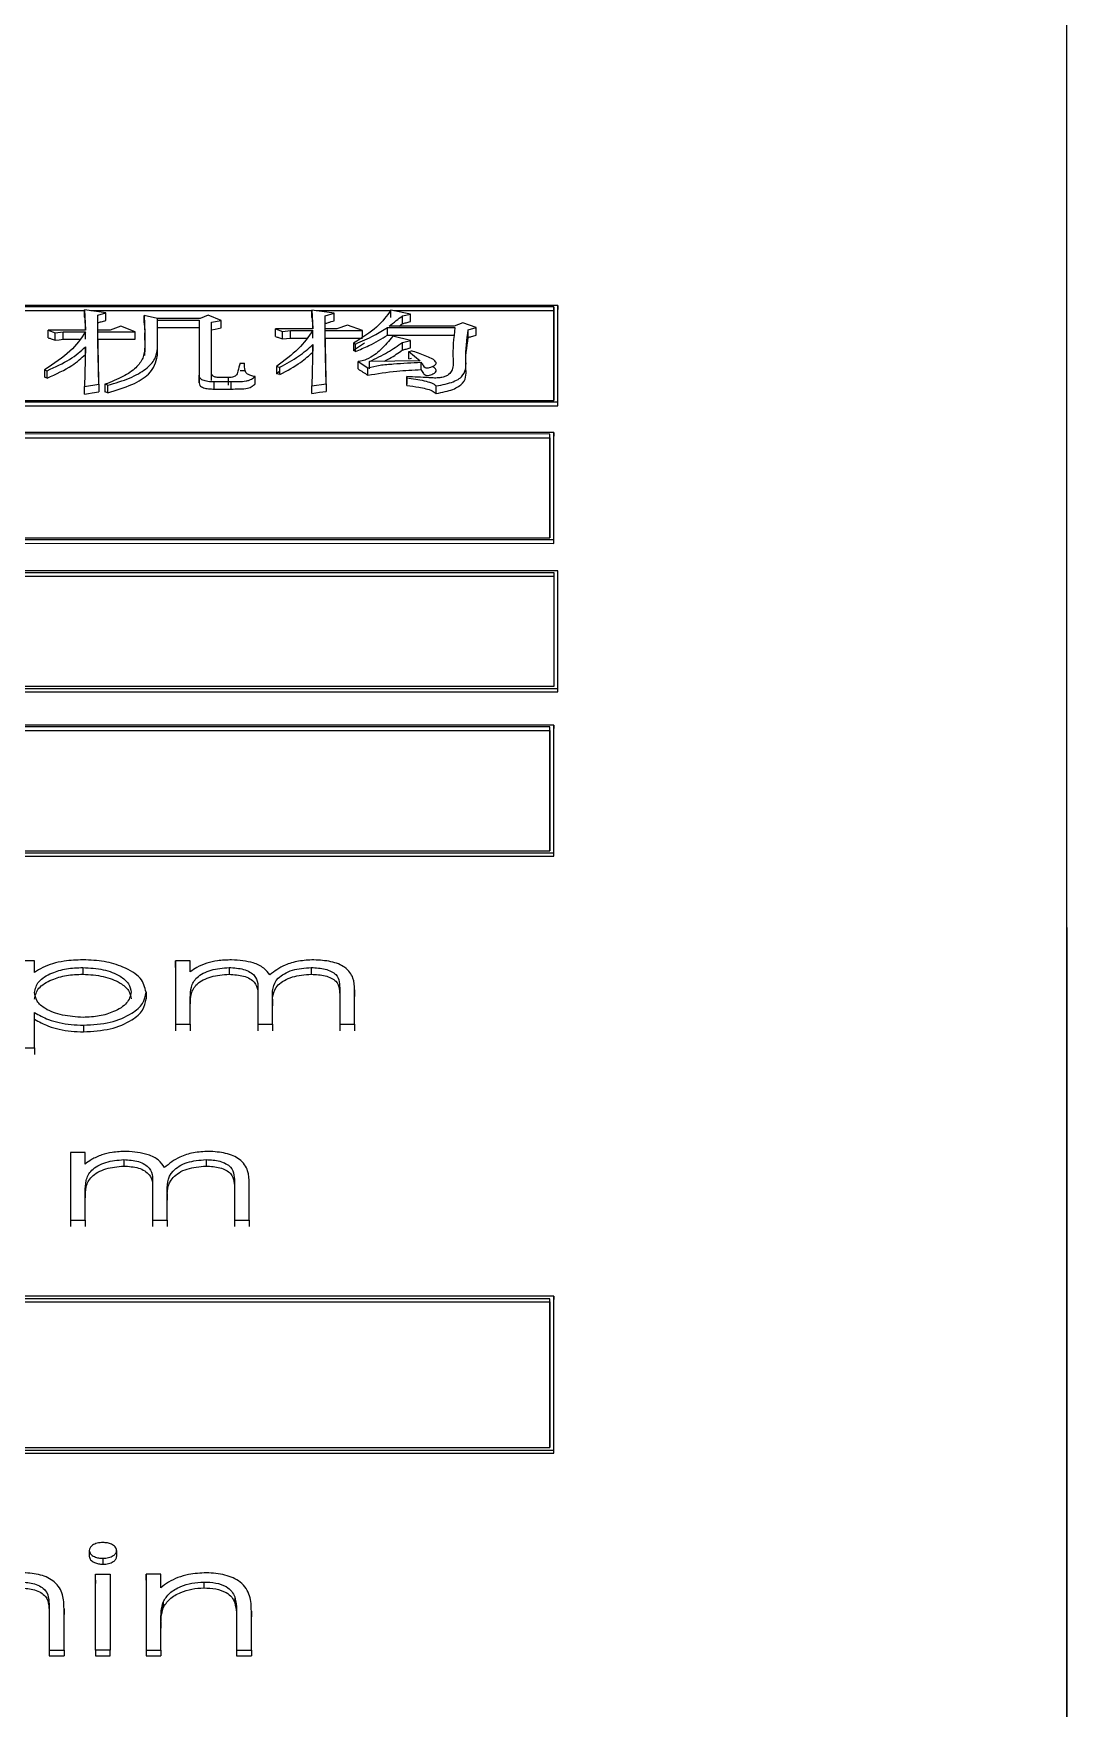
# Model space of a CAD drawing. Header units: millimetres. Extents: x 2063 to 4500, y 825 to 2548.
# Drawn here: x 2706.02 to 2718.69, y 2299.53 to 2319.92 of the extents above; entities that cross this region are included whole.
import ezdxf

# ---------------------------------------------------------------- set-up
doc = ezdxf.new("R2010")
doc.units = ezdxf.units.MM

msp = doc.modelspace()

# ---------------------------------------------------------------- linework, layer by layer
at = {"color": 7, "linetype": 'Continuous', "lineweight": 25}
for p, q in [((2712.406, 2316.61), (2690.423, 2316.61)), ((2712.356, 2316.592), (2690.473, 2316.593)), ((2706.64, 2316.557), (2706.65, 2316.308)), ((2706.899, 2316.519), (2706.64, 2316.557)), ((2706.64, 2316.465), (2706.64, 2316.557)), ((2709.409, 2316.553), (2709.42, 2316.323)), ((2709.679, 2316.515), (2709.409, 2316.553)), ((2709.409, 2316.461), (2709.409, 2316.553)), ((2710.609, 2316.504), (2710.371, 2316.553)), ((2710.371, 2316.461), (2710.371, 2316.553)), ((2712.356, 2316.592), (2712.356, 2316.546)), ((2712.406, 2316.61), (2712.406, 2316.562)), ((2712.406, 2315.388), (2712.406, 2316.562)), ((2701.188, 2316.546), (2706.64, 2316.546)), ((2706.714, 2316.546), (2709.409, 2316.546)), ((2706.802, 2316.492), (2706.899, 2316.519)), ((2706.802, 2316.308), (2706.802, 2316.492)), ((2706.802, 2316.492), (2706.802, 2316.492)), ((2706.802, 2316.308), (2706.802, 2316.4)), ((2706.899, 2316.427), (2706.899, 2316.519)), ((2707.083, 2316.358), (2706.953, 2316.308)), ((2707.256, 2316.289), (2707.083, 2316.358)), ((2707.364, 2316.489), (2707.375, 2316.277)), ((2707.527, 2316.45), (2707.364, 2316.489)), ((2707.364, 2316.397), (2707.364, 2316.489)), ((2708.046, 2316.45), (2707.527, 2316.45)), ((2707.527, 2316.358), (2707.527, 2316.45)), ((2707.527, 2316.089), (2707.527, 2316.431)), ((2707.527, 2316.431), (2708.035, 2316.431)), ((2707.527, 2316.339), (2707.527, 2316.431)), ((2708.035, 2316.431), (2708.035, 2315.759)), ((2708.035, 2316.431), (2708.035, 2316.339)), ((2708.143, 2316.492), (2708.046, 2316.45)), ((2708.305, 2316.427), (2708.143, 2316.492)), ((2708.186, 2316.404), (2708.305, 2316.427)), ((2708.186, 2315.787), (2708.186, 2316.404)), ((2708.186, 2316.402), (2708.186, 2316.404)), ((2708.305, 2316.335), (2708.305, 2316.427)), ((2709.459, 2316.546), (2710.365, 2316.546)), ((2709.571, 2316.481), (2709.679, 2316.515)), ((2709.571, 2316.323), (2709.571, 2316.481)), ((2709.571, 2316.48), (2709.571, 2316.481)), ((2709.571, 2316.323), (2709.571, 2316.389)), ((2709.679, 2316.423), (2709.679, 2316.515)), ((2709.841, 2316.37), (2709.712, 2316.323)), ((2710.025, 2316.304), (2709.841, 2316.37)), ((2711.14, 2316.358), (2710.35, 2316.358)), ((2710.406, 2316.546), (2712.356, 2316.546)), ((2710.47, 2316.358), (2710.512, 2316.389)), ((2710.512, 2316.481), (2710.609, 2316.504)), ((2710.512, 2316.389), (2710.512, 2316.481)), ((2710.609, 2316.412), (2710.609, 2316.504)), ((2711.248, 2316.397), (2711.14, 2316.358)), ((2711.41, 2316.339), (2711.248, 2316.397)), ((2706.196, 2316.308), (2706.283, 2316.277)), ((2706.65, 2316.308), (2706.196, 2316.308)), ((2706.196, 2316.216), (2706.196, 2316.308)), ((2706.283, 2316.277), (2706.38, 2316.289)), ((2706.283, 2316.185), (2706.283, 2316.277)), ((2706.38, 2316.289), (2706.65, 2316.289)), ((2706.38, 2316.197), (2706.38, 2316.289)), ((2706.38, 2316.197), (2706.577, 2316.197)), ((2706.65, 2316.197), (2706.65, 2316.289)), ((2706.953, 2316.308), (2706.802, 2316.308)), ((2706.802, 2316.216), (2706.802, 2316.308)), ((2706.802, 2316.289), (2707.256, 2316.289)), ((2706.802, 2316.197), (2706.802, 2316.289)), ((2706.802, 2316.197), (2707.256, 2316.197)), ((2706.813, 2315.65), (2706.802, 2316.17)), ((2707.256, 2316.197), (2707.256, 2316.289)), ((2707.375, 2316.277), (2707.375, 2316.089)), ((2707.375, 2316.185), (2707.375, 2316.277)), ((2707.375, 2316.185), (2707.375, 2316.044)), ((2707.527, 2316.339), (2708.035, 2316.339)), ((2707.527, 2315.998), (2707.527, 2316.339)), ((2708.035, 2316.339), (2708.035, 2315.668)), ((2708.186, 2315.696), (2708.186, 2316.312)), ((2708.965, 2316.323), (2709.052, 2316.292)), ((2709.42, 2316.323), (2708.965, 2316.323)), ((2708.965, 2316.232), (2708.965, 2316.323)), ((2709.052, 2316.292), (2709.149, 2316.304)), ((2709.052, 2316.201), (2709.052, 2316.292)), ((2709.149, 2316.304), (2709.419, 2316.304)), ((2709.149, 2316.212), (2709.149, 2316.304)), ((2709.149, 2316.212), (2709.346, 2316.212)), ((2709.419, 2316.212), (2709.419, 2316.304)), ((2709.712, 2316.323), (2709.571, 2316.323)), ((2709.571, 2316.232), (2709.571, 2316.323)), ((2709.571, 2316.304), (2710.025, 2316.304)), ((2709.571, 2316.212), (2709.571, 2316.304)), ((2709.571, 2316.212), (2710.025, 2316.212)), ((2709.582, 2315.654), (2709.571, 2316.187)), ((2709.939, 2316.14), (2709.917, 2316.152)), ((2709.917, 2316.152), (2709.917, 2316.061)), ((2710.048, 2316.149), (2709.917, 2316.061)), ((2710.025, 2316.228), (2710.025, 2316.304)), ((2710.328, 2316.339), (2711.15, 2316.339)), ((2710.328, 2316.247), (2710.328, 2316.339)), ((2710.328, 2316.247), (2711.15, 2316.247)), ((2710.609, 2316.183), (2710.393, 2316.234)), ((2710.512, 2316.16), (2710.609, 2316.183)), ((2710.512, 2316.068), (2710.512, 2316.16)), ((2710.609, 2316.092), (2710.609, 2316.183)), ((2711.313, 2316.312), (2711.41, 2316.339)), ((2711.313, 2316.22), (2711.313, 2316.312)), ((2711.41, 2316.247), (2711.41, 2316.339)), ((2706.65, 2316.105), (2706.64, 2315.621)), ((2706.65, 2316.014), (2706.65, 2316.105)), ((2707.375, 2315.998), (2707.375, 2316.089)), ((2707.527, 2315.998), (2707.527, 2316.089)), ((2709.42, 2316.133), (2709.409, 2315.629)), ((2709.419, 2316.041), (2709.419, 2316.133)), ((2709.939, 2316.049), (2709.917, 2316.061)), ((2709.939, 2316.049), (2709.939, 2316.14)), ((2710.588, 2316.05), (2710.62, 2316.058)), ((2710.588, 2316.05), (2710.728, 2315.935)), ((2710.588, 2315.958), (2710.588, 2316.05)), ((2710.588, 2315.958), (2710.62, 2315.966)), ((2706.153, 2315.827), (2706.185, 2315.815)), ((2706.153, 2315.827), (2706.153, 2315.736)), ((2706.185, 2315.724), (2706.185, 2315.815)), ((2708.035, 2315.668), (2708.035, 2315.759)), ((2708.533, 2315.907), (2708.587, 2315.907)), ((2708.533, 2315.816), (2708.587, 2315.816)), ((2708.716, 2315.652), (2708.716, 2315.743)), ((2708.976, 2315.867), (2709.019, 2315.859)), ((2708.976, 2315.867), (2708.976, 2315.776)), ((2709.019, 2315.81), (2708.976, 2315.776)), ((2709.019, 2315.768), (2708.976, 2315.776)), ((2709.019, 2315.768), (2709.019, 2315.859)), ((2709.971, 2315.836), (2709.971, 2315.927)), ((2709.971, 2315.927), (2710.09, 2315.851)), ((2710.09, 2315.76), (2710.09, 2315.851)), ((2710.728, 2315.935), (2710.112, 2315.927)), ((2710.112, 2315.836), (2710.112, 2315.927)), ((2710.566, 2315.727), (2710.566, 2315.743)), ((2710.566, 2315.743), (2710.566, 2315.652)), ((2710.739, 2315.828), (2710.739, 2315.919)), ((2706.185, 2315.724), (2706.153, 2315.736)), ((2706.64, 2315.621), (2706.813, 2315.65)), ((2706.64, 2315.53), (2706.64, 2315.621)), ((2706.813, 2315.65), (2706.813, 2315.559)), ((2706.888, 2315.65), (2706.888, 2315.559)), ((2706.921, 2315.638), (2706.888, 2315.65)), ((2706.921, 2315.547), (2706.888, 2315.559)), ((2706.921, 2315.547), (2706.921, 2315.638)), ((2708.219, 2315.682), (2708.424, 2315.682)), ((2708.219, 2315.591), (2708.219, 2315.682)), ((2708.219, 2315.591), (2708.424, 2315.591)), ((2708.392, 2315.731), (2708.295, 2315.731)), ((2708.392, 2315.64), (2708.392, 2315.731)), ((2708.424, 2315.591), (2708.424, 2315.682)), ((2709.409, 2315.629), (2709.582, 2315.654)), ((2709.409, 2315.538), (2709.409, 2315.629)), ((2709.582, 2315.654), (2709.582, 2315.563)), ((2710.566, 2315.636), (2710.566, 2315.727)), ((2710.566, 2315.636), (2710.566, 2315.652)), ((2710.923, 2315.538), (2710.923, 2315.629)), ((2690.423, 2315.435), (2712.406, 2315.434)), ((2690.423, 2315.389), (2712.406, 2315.388)), ((2690.473, 2315.454), (2712.356, 2315.453)), ((2712.406, 2315.388), (2712.406, 2315.434)), ((2712.356, 2315.064), (2690.373, 2315.064)), ((2712.306, 2315.044), (2690.423, 2315.045)), ((2690.423, 2315), (2712.306, 2314.999)), ((2712.306, 2314.999), (2712.306, 2315.044)), ((2712.356, 2315.064), (2712.356, 2315.018)), ((2712.356, 2313.713), (2712.356, 2315.018)), ((2690.373, 2313.758), (2712.356, 2313.758)), ((2690.373, 2313.714), (2712.356, 2313.713)), ((2690.423, 2313.779), (2712.306, 2313.779)), ((2712.356, 2313.713), (2712.356, 2313.758)), ((2712.406, 2313.379), (2690.423, 2313.379)), ((2690.473, 2313.358), (2712.356, 2313.357)), ((2690.473, 2313.314), (2712.356, 2313.313)), ((2712.356, 2313.357), (2712.356, 2313.313)), ((2712.406, 2313.334), (2712.406, 2313.379)), ((2712.406, 2311.904), (2712.406, 2313.334)), ((2690.423, 2311.948), (2712.406, 2311.947)), ((2690.423, 2311.904), (2712.406, 2311.904)), ((2712.356, 2311.97), (2690.473, 2311.971)), ((2712.406, 2311.904), (2712.406, 2311.947)), ((2712.356, 2311.501), (2690.373, 2311.502)), ((2712.306, 2311.478), (2690.423, 2311.478)), ((2712.306, 2311.435), (2712.306, 2311.478)), ((2712.356, 2311.501), (2712.356, 2311.459)), ((2712.356, 2309.904), (2712.356, 2311.459)), ((2690.423, 2311.436), (2712.306, 2311.435)), ((2690.373, 2309.946), (2712.356, 2309.946)), ((2690.373, 2309.905), (2712.356, 2309.904)), ((2690.423, 2309.971), (2712.306, 2309.971)), ((2712.356, 2309.904), (2712.356, 2309.946)), ((2706.03, 2308.629), (2705.85, 2308.629)), ((2706.03, 2308.488), (2706.03, 2308.629)), ((2707.748, 2308.629), (2707.748, 2307.86)), ((2707.748, 2308.548), (2707.748, 2308.629)), ((2707.927, 2308.629), (2707.748, 2308.629)), ((2707.927, 2308.497), (2707.927, 2308.629)), ((2706.619, 2308.549), (2706.619, 2308.468)), ((2707.748, 2308.547), (2707.748, 2307.779)), ((2708.4, 2308.549), (2708.4, 2308.467)), ((2709.401, 2308.549), (2709.401, 2308.468)), ((2707.389, 2308.249), (2707.389, 2308.168)), ((2708.748, 2308.254), (2708.748, 2307.86)), ((2708.748, 2308.254), (2708.748, 2308.172)), ((2709.748, 2308.279), (2709.748, 2307.86)), ((2709.748, 2308.279), (2709.748, 2308.198)), ((2709.748, 2308.198), (2709.748, 2307.779)), ((2709.927, 2307.86), (2709.927, 2308.279)), ((2709.927, 2308.279), (2709.927, 2308.198)), ((2706.03, 2307.572), (2706.03, 2308.001)), ((2707.927, 2307.86), (2707.927, 2308.186)), ((2707.927, 2308.186), (2707.927, 2308.105)), ((2708.927, 2307.86), (2708.927, 2308.162)), ((2708.927, 2308.162), (2708.927, 2308.081)), ((2706.626, 2307.847), (2706.626, 2307.766)), ((2707.748, 2307.86), (2707.748, 2307.78)), ((2707.748, 2307.86), (2707.927, 2307.86)), ((2707.927, 2307.86), (2707.927, 2307.78)), ((2708.748, 2307.86), (2708.748, 2307.78)), ((2708.748, 2307.86), (2708.927, 2307.86)), ((2708.927, 2307.86), (2708.927, 2307.78)), ((2709.748, 2307.86), (2709.748, 2307.78)), ((2709.748, 2307.86), (2709.927, 2307.86)), ((2709.927, 2307.86), (2709.927, 2307.78)), ((2705.85, 2307.572), (2706.03, 2307.572)), ((2706.03, 2307.572), (2706.03, 2307.492)), ((2706.466, 2306.296), (2706.466, 2305.474)), ((2706.466, 2306.296), (2706.466, 2306.218)), ((2706.645, 2306.296), (2706.466, 2306.296)), ((2706.466, 2306.217), (2706.466, 2305.396)), ((2706.645, 2306.155), (2706.645, 2306.296)), ((2707.118, 2306.211), (2707.118, 2306.132)), ((2708.119, 2306.211), (2708.119, 2306.132)), ((2706.645, 2305.474), (2706.645, 2305.822)), ((2706.645, 2305.822), (2706.645, 2305.744)), ((2707.466, 2305.894), (2707.466, 2305.474)), ((2707.466, 2305.894), (2707.466, 2305.816)), ((2707.645, 2305.474), (2707.645, 2305.796)), ((2707.645, 2305.796), (2707.645, 2305.718)), ((2708.466, 2305.922), (2708.466, 2305.474)), ((2708.466, 2305.922), (2708.466, 2305.844)), ((2708.466, 2305.844), (2708.466, 2305.396)), ((2708.645, 2305.474), (2708.645, 2305.921)), ((2708.645, 2305.843), (2708.645, 2305.921)), ((2706.466, 2305.474), (2706.466, 2305.396)), ((2706.466, 2305.474), (2706.645, 2305.474)), ((2706.645, 2305.474), (2706.645, 2305.396)), ((2707.466, 2305.474), (2707.466, 2305.396)), ((2707.466, 2305.474), (2707.645, 2305.474)), ((2707.645, 2305.474), (2707.645, 2305.396)), ((2708.466, 2305.474), (2708.466, 2305.396)), ((2708.466, 2305.474), (2708.645, 2305.474)), ((2708.645, 2305.474), (2708.645, 2305.396)), ((2712.356, 2304.546), (2690.223, 2304.546)), ((2712.356, 2304.546), (2712.356, 2304.508)), ((2712.306, 2304.517), (2690.273, 2304.517)), ((2690.273, 2304.479), (2712.306, 2304.478)), ((2712.306, 2304.478), (2712.306, 2304.517)), ((2712.356, 2302.637), (2712.356, 2304.508)), ((2690.273, 2302.705), (2712.306, 2302.705)), ((2690.223, 2302.675), (2712.356, 2302.675)), ((2690.223, 2302.638), (2712.356, 2302.637)), ((2712.356, 2302.637), (2712.356, 2302.675)), ((2706.697, 2301.452), (2706.697, 2301.379)), ((2706.862, 2301.357), (2706.862, 2301.284)), ((2707.03, 2301.452), (2707.03, 2301.379)), ((2706.774, 2300.24), (2706.774, 2301.164)), ((2706.774, 2301.092), (2706.774, 2301.164)), ((2706.774, 2301.164), (2706.953, 2301.164)), ((2706.774, 2301.092), (2706.774, 2301.051)), ((2706.953, 2301.164), (2706.953, 2300.24)), ((2707.389, 2301.164), (2707.389, 2300.24)), ((2707.389, 2301.092), (2707.389, 2301.164)), ((2707.568, 2301.164), (2707.389, 2301.164)), ((2707.389, 2301.092), (2707.389, 2300.169)), ((2707.568, 2300.999), (2707.568, 2301.164)), ((2708.093, 2301.068), (2708.093, 2300.996)), ((2708.47, 2300.887), (2708.47, 2300.815)), ((2706.209, 2300.743), (2706.209, 2300.24)), ((2706.209, 2300.743), (2706.209, 2300.672)), ((2706.209, 2300.672), (2706.209, 2300.169)), ((2706.389, 2300.24), (2706.389, 2300.743)), ((2706.389, 2300.743), (2706.389, 2300.671)), ((2707.596, 2300.824), (2707.596, 2300.752)), ((2708.491, 2300.677), (2708.491, 2300.24)), ((2708.491, 2300.677), (2708.491, 2300.605)), ((2708.671, 2300.651), (2708.671, 2300.722)), ((2708.671, 2300.24), (2708.671, 2300.714)), ((2708.671, 2300.714), (2708.671, 2300.643)), ((2707.568, 2300.586), (2707.568, 2300.514)), ((2707.568, 2300.24), (2707.568, 2300.576)), ((2707.568, 2300.576), (2707.568, 2300.505)), ((2708.491, 2300.605), (2708.491, 2300.169)), ((2706.209, 2300.24), (2706.209, 2300.169)), ((2706.209, 2300.24), (2706.389, 2300.24)), ((2706.389, 2300.24), (2706.389, 2300.169)), ((2706.774, 2300.24), (2706.774, 2300.169)), ((2706.953, 2300.24), (2706.774, 2300.24)), ((2706.953, 2300.169), (2706.953, 2300.24)), ((2707.389, 2300.24), (2707.389, 2300.169)), ((2707.389, 2300.24), (2707.568, 2300.24)), ((2707.568, 2300.24), (2707.568, 2300.169)), ((2708.491, 2300.24), (2708.491, 2300.169)), ((2708.491, 2300.24), (2708.671, 2300.24)), ((2708.671, 2300.24), (2708.671, 2300.169)), ((2706.209, 2300.169), (2706.389, 2300.169)), ((2706.774, 2300.218), (2706.774, 2300.169)), ((2706.774, 2300.169), (2706.953, 2300.169)), ((2707.389, 2300.169), (2707.568, 2300.169)), ((2708.491, 2300.169), (2708.671, 2300.169))]:
    msp.add_line(p, q, dxfattribs=at)
at = {"color": 7, "linetype": 'Continuous', "lineweight": 25, "flags": 128}
for points in [[(2706.283, 2316.185), (2706.331, 2316.191), (2706.38, 2316.197)], [(2708.186, 2316.312), (2708.231, 2316.321), (2708.268, 2316.328), (2708.305, 2316.335)], [(2709.052, 2316.201), (2709.1, 2316.206), (2709.149, 2316.212)], [(2706.64, 2315.53), (2706.686, 2315.538), (2706.733, 2315.546), (2706.813, 2315.559)], [(2709.409, 2315.538), (2709.456, 2315.545), (2709.503, 2315.552), (2709.582, 2315.563)]]:
    msp.add_lwpolyline(points, dxfattribs=at)
at = {"color": 7, "linetype": 'Continuous', "lineweight": 25}
for points in [[(2717.791, 2253.34), (2718.315, 2256.991), (2719.363, 2264.295), (2722.483, 2274.938), (2726.691, 2285.181), (2732.046, 2294.882), (2738.451, 2303.921), (2745.832, 2312.183), (2754.094, 2319.564), (2763.134, 2325.969), (2772.834, 2331.324), (2783.077, 2335.532), (2793.721, 2338.652), (2801.024, 2339.7), (2804.675, 2340.224)], [(2717.994, 2259.882), (2718.68, 2263.177), (2720.053, 2269.765), (2723.374, 2279.317), (2727.578, 2288.501), (2732.713, 2297.204), (2738.703, 2305.34), (2745.49, 2312.825), (2753.004, 2319.581), (2761.166, 2325.535), (2769.891, 2330.633), (2779.092, 2334.798), (2788.658, 2338.078), (2795.253, 2339.422), (2798.55, 2340.095)], [(2718.045, 2259.578), (2718.633, 2262.492), (2719.809, 2268.32), (2722.561, 2276.814), (2726.009, 2285.043), (2730.209, 2292.914), (2735.054, 2300.415), (2738.829, 2305.008), (2740.716, 2307.305)]]:
    msp.add_open_spline(points, degree=3, dxfattribs=at)
for points, knots in [([(2718.606, 2262.598), (2718.606, 2263.854), (2718.606, 2267.677), (2718.606, 2272.605), (2718.606, 2278.643), (2718.606, 2283.305), (2718.606, 2288.877), (2718.606, 2293.116), (2718.606, 2298.094), (2718.605, 2302.739), (2718.605, 2306.886), (2718.605, 2310.623), (2718.605, 2313.278), (2718.605, 2316.15), (2718.605, 2318.072), (2718.605, 2320.173), (2718.605, 2320.975), (2718.605, 2321.536)], [0, 0, 0, 0, 0.041991, 0.127821, 0.170695, 0.256527, 0.299401, 0.385233, 0.428107, 0.513939, 0.599771, 0.642645, 0.728477, 0.77135, 0.857181, 0.900055, 1, 1, 1, 1]), ([(2710.371, 2316.553), (2710.321, 2316.483), (2710.221, 2316.342), (2710.019, 2316.216), (2709.917, 2316.152)], [0, 0, 0, 0, 0.496751, 1, 1, 1, 1]), ([(2712.356, 2315.453), (2712.356, 2315.575), (2712.356, 2315.818), (2712.356, 2316.199), (2712.356, 2316.452), (2712.356, 2316.592)], [0, 0, 0, 0, 0.309667, 0.619335, 1, 1, 1, 1]), ([(2712.406, 2315.434), (2712.406, 2315.556), (2712.406, 2315.799), (2712.406, 2316.193), (2712.406, 2316.458), (2712.406, 2316.61)], [0, 0, 0, 0, 0.300086, 0.600172, 1, 1, 1, 1]), ([(2706.64, 2316.465), (2706.642, 2316.437), (2706.646, 2316.385), (2706.648, 2316.333), (2706.649, 2316.308)], [0, 0, 0, 0, 0.53069, 1, 1, 1, 1]), ([(2706.802, 2316.4), (2706.815, 2316.404), (2706.838, 2316.41), (2706.871, 2316.419), (2706.89, 2316.424), (2706.899, 2316.427)], [0, 0, 0, 0, 0.420135, 0.710067, 1, 1, 1, 1]), ([(2707.364, 2316.397), (2707.367, 2316.37), (2707.371, 2316.321), (2707.374, 2316.251), (2707.375, 2316.207), (2707.375, 2316.185)], [0, 0, 0, 0, 0.384139, 0.692048, 1, 1, 1, 1]), ([(2709.409, 2316.461), (2709.411, 2316.433), (2709.416, 2316.387), (2709.417, 2316.341), (2709.418, 2316.323)], [0, 0, 0, 0, 0.616417, 1, 1, 1, 1]), ([(2709.571, 2316.389), (2709.584, 2316.393), (2709.609, 2316.401), (2709.645, 2316.412), (2709.668, 2316.42), (2709.679, 2316.423)], [0, 0, 0, 0, 0.362138, 0.681069, 1, 1, 1, 1]), ([(2710.35, 2316.358), (2710.378, 2316.38), (2710.43, 2316.422), (2710.486, 2316.462), (2710.512, 2316.481)], [0, 0, 0, 0, 0.532976, 1, 1, 1, 1]), ([(2710.512, 2316.389), (2710.526, 2316.392), (2710.55, 2316.398), (2710.582, 2316.405), (2710.6, 2316.41), (2710.609, 2316.412)], [0, 0, 0, 0, 0.4398816, 0.7199406, 1, 1, 1, 1]), ([(2712.356, 2316.546), (2712.356, 2316.436), (2712.356, 2316.216), (2712.356, 2315.853), (2712.356, 2315.595), (2712.356, 2315.453)], [0, 0, 0, 0, 0.312228, 0.624456, 1, 1, 1, 1]), ([(2706.65, 2316.289), (2706.597, 2316.208), (2706.489, 2316.046), (2706.265, 2315.901), (2706.153, 2315.827)], [0, 0, 0, 0, 0.497121, 1, 1, 1, 1]), ([(2706.196, 2316.216), (2706.208, 2316.212), (2706.229, 2316.204), (2706.258, 2316.194), (2706.274, 2316.188), (2706.283, 2316.185)], [0, 0, 0, 0, 0.428612, 0.714306, 1, 1, 1, 1]), ([(2706.802, 2316.17), (2706.802, 2316.192), (2706.802, 2316.232), (2706.802, 2316.271), (2706.802, 2316.289)], [0, 0, 0, 0, 0.56, 1, 1, 1, 1]), ([(2706.802, 2316.124), (2706.802, 2316.16), (2706.802, 2316.23), (2706.802, 2316.27), (2706.802, 2316.289)], [0, 0, 0, 0, 0.510039, 1, 1, 1, 1]), ([(2706.802, 2316.197), (2706.802, 2316.176), (2706.802, 2316.134), (2706.802, 2316.127), (2706.802, 2316.124)], [0, 0, 0, 0, 0.489863, 1, 1, 1, 1]), ([(2708.965, 2316.232), (2708.978, 2316.227), (2708.998, 2316.22), (2709.027, 2316.209), (2709.044, 2316.204), (2709.052, 2316.201)], [0, 0, 0, 0, 0.428612, 0.714306, 1, 1, 1, 1]), ([(2709.419, 2316.304), (2709.367, 2316.229), (2709.262, 2316.078), (2709.072, 2315.938), (2708.976, 2315.867)], [0, 0, 0, 0, 0.497559, 1, 1, 1, 1]), ([(2709.571, 2316.187), (2709.571, 2316.209), (2709.571, 2316.248), (2709.571, 2316.287), (2709.571, 2316.304)], [0, 0, 0, 0, 0.56, 1, 1, 1, 1]), ([(2709.571, 2316.142), (2709.571, 2316.177), (2709.571, 2316.247), (2709.571, 2316.285), (2709.571, 2316.304)], [0, 0, 0, 0, 0.510364, 1, 1, 1, 1]), ([(2709.571, 2316.212), (2709.571, 2316.192), (2709.571, 2316.15), (2709.571, 2316.145), (2709.571, 2316.142)], [0, 0, 0, 0, 0.489538, 1, 1, 1, 1]), ([(2709.582, 2315.654), (2709.58, 2315.744), (2709.577, 2315.879), (2709.574, 2316.027), (2709.573, 2316.09), (2709.572, 2316.112), (2709.572, 2316.129), (2709.571, 2316.148), (2709.571, 2316.144), (2709.571, 2316.142)], [0, 0, 0, 0, 0.496744, 0.745118, 0.829845, 0.854799, 0.869312, 0.93209, 1, 1, 1, 1]), ([(2709.939, 2316.14), (2710.017, 2316.174), (2710.162, 2316.236), (2710.276, 2316.307), (2710.328, 2316.339)], [0, 0, 0, 0, 0.5414486, 1, 1, 1, 1]), ([(2709.939, 2316.049), (2709.995, 2316.072), (2710.096, 2316.114), (2710.222, 2316.182), (2710.293, 2316.225), (2710.328, 2316.247)], [0, 0, 0, 0, 0.3812522, 0.6899418, 1, 1, 1, 1]), ([(2710.393, 2316.234), (2710.347, 2316.178), (2710.266, 2316.08), (2710.137, 2315.974), (2710.019, 2315.932), (2709.981, 2315.928), (2709.971, 2315.927)], [0, 0, 0, 0, 0.494165, 0.869161, 0.966217, 1, 1, 1, 1]), ([(2710.112, 2315.927), (2710.188, 2315.964), (2710.339, 2316.037), (2710.454, 2316.119), (2710.512, 2316.16)], [0, 0, 0, 0, 0.5023466, 1, 1, 1, 1]), ([(2711.15, 2316.339), (2711.136, 2316.211), (2711.116, 2316.036), (2711.138, 2315.837), (2711.075, 2315.764), (2711.021, 2315.739), (2710.965, 2315.727), (2710.899, 2315.725), (2710.767, 2315.733), (2710.655, 2315.739), (2710.566, 2315.743)], [0, 0, 0, 0, 0.489233, 0.672718, 0.735367, 0.76608, 0.796242, 0.828596, 0.864188, 1, 1, 1, 1]), ([(2710.923, 2315.629), (2710.998, 2315.644), (2711.108, 2315.665), (2711.209, 2315.718), (2711.294, 2315.806), (2711.274, 2316.012), (2711.297, 2316.192), (2711.313, 2316.312)], [0, 0, 0, 0, 0.132026, 0.196101, 0.258534, 0.505562, 1, 1, 1, 1]), ([(2710.923, 2315.538), (2710.996, 2315.552), (2711.137, 2315.579), (2711.303, 2315.695), (2711.268, 2315.919), (2711.295, 2316.101), (2711.313, 2316.22)], [0, 0, 0, 0, 0.127764, 0.249157, 0.505692, 1, 1, 1, 1]), ([(2711.313, 2316.22), (2711.326, 2316.224), (2711.349, 2316.23), (2711.382, 2316.239), (2711.401, 2316.244), (2711.41, 2316.247)], [0, 0, 0, 0, 0.4201352, 0.7100675, 1, 1, 1, 1]), ([(2706.185, 2315.815), (2706.282, 2315.86), (2706.473, 2315.947), (2706.592, 2316.053), (2706.65, 2316.105)], [0, 0, 0, 0, 0.504453, 1, 1, 1, 1]), ([(2706.185, 2315.724), (2706.293, 2315.774), (2706.483, 2315.862), (2706.599, 2315.968), (2706.65, 2316.014)], [0, 0, 0, 0, 0.564212, 1, 1, 1, 1]), ([(2706.802, 2316.124), (2706.802, 2316.06), (2706.803, 2315.995), (2706.804, 2315.947), (2706.804, 2315.937), (2706.805, 2315.894), (2706.808, 2315.767), (2706.811, 2315.647), (2706.813, 2315.559)], [0, 0, 0, 0, 0.252264, 0.254266, 0.269843, 0.313981, 0.501513, 1, 1, 1, 1]), ([(2706.813, 2315.65), (2706.811, 2315.738), (2706.808, 2315.856), (2706.806, 2315.984), (2706.804, 2316.073), (2706.803, 2316.102), (2706.802, 2316.124)], [0, 0, 0, 0, 0.498567, 0.668599, 0.747849, 1, 1, 1, 1]), ([(2707.375, 2316.089), (2707.37, 2316.049), (2707.361, 2315.968), (2707.272, 2315.849), (2707.117, 2315.738), (2706.965, 2315.679), (2706.888, 2315.65)], [0, 0, 0, 0, 0.245487, 0.49251, 0.743419, 1, 1, 1, 1]), ([(2706.921, 2315.638), (2707.014, 2315.665), (2707.197, 2315.719), (2707.395, 2315.832), (2707.509, 2315.959), (2707.521, 2316.046), (2707.527, 2316.089)], [0, 0, 0, 0, 0.258234, 0.509748, 0.755949, 1, 1, 1, 1]), ([(2706.921, 2315.547), (2707.024, 2315.578), (2707.227, 2315.639), (2707.477, 2315.794), (2707.508, 2315.921), (2707.527, 2315.998)], [0, 0, 0, 0, 0.289468, 0.570368, 1, 1, 1, 1]), ([(2709.019, 2315.859), (2709.099, 2315.902), (2709.258, 2315.988), (2709.366, 2316.085), (2709.419, 2316.133)], [0, 0, 0, 0, 0.503094, 1, 1, 1, 1]), ([(2709.019, 2315.768), (2709.108, 2315.816), (2709.266, 2315.902), (2709.373, 2315.999), (2709.419, 2316.041)], [0, 0, 0, 0, 0.562949, 1, 1, 1, 1]), ([(2709.571, 2316.142), (2709.572, 2316.076), (2709.572, 2316.007), (2709.574, 2315.917), (2709.577, 2315.786), (2709.58, 2315.653), (2709.582, 2315.563)], [0, 0, 0, 0, 0.252176, 0.267142, 0.501453, 1, 1, 1, 1]), ([(2710.291, 2315.929), (2710.312, 2315.94), (2710.397, 2315.984), (2710.463, 2316.032), (2710.512, 2316.068)], [0, 0, 0, 0, 0.250656, 1, 1, 1, 1]), ([(2710.512, 2316.068), (2710.526, 2316.072), (2710.55, 2316.077), (2710.582, 2316.085), (2710.6, 2316.09), (2710.609, 2316.092)], [0, 0, 0, 0, 0.439858, 0.719929, 1, 1, 1, 1]), ([(2710.739, 2315.919), (2710.747, 2315.905), (2710.76, 2315.884), (2710.777, 2315.86), (2710.793, 2315.852), (2710.799, 2315.85), (2710.805, 2315.849), (2710.81, 2315.848), (2710.819, 2315.848), (2710.835, 2315.85), (2710.856, 2315.856), (2710.884, 2315.866), (2710.911, 2315.882), (2710.927, 2315.903), (2710.918, 2315.925), (2710.898, 2315.946), (2710.853, 2315.97), (2710.764, 2316.009), (2710.678, 2316.038), (2710.62, 2316.058)], [0, 0, 0, 0, 0.12083, 0.185578, 0.200463, 0.207293, 0.213836, 0.220353, 0.227161, 0.24221, 0.277123, 0.31159, 0.371541, 0.433275, 0.493638, 0.554959, 0.617623, 0.744187, 1, 1, 1, 1]), ([(2708.035, 2315.759), (2708.036, 2315.749), (2708.038, 2315.734), (2708.055, 2315.715), (2708.076, 2315.703), (2708.105, 2315.693), (2708.153, 2315.684), (2708.192, 2315.683), (2708.219, 2315.682)], [0, 0, 0, 0, 0.238558, 0.359397, 0.482171, 0.608306, 0.737736, 1, 1, 1, 1]), ([(2708.295, 2315.731), (2708.277, 2315.731), (2708.25, 2315.732), (2708.221, 2315.74), (2708.201, 2315.751), (2708.188, 2315.767), (2708.187, 2315.781), (2708.186, 2315.787)], [0, 0, 0, 0, 0.263272, 0.391385, 0.516554, 0.759179, 1, 1, 1, 1]), ([(2708.533, 2315.907), (2708.524, 2315.875), (2708.509, 2315.823), (2708.498, 2315.762), (2708.454, 2315.739), (2708.425, 2315.732), (2708.403, 2315.731), (2708.392, 2315.731)], [0, 0, 0, 0, 0.493872, 0.802594, 0.866234, 0.93227, 1, 1, 1, 1]), ([(2708.424, 2315.682), (2708.487, 2315.681), (2708.566, 2315.68), (2708.646, 2315.699), (2708.684, 2315.717), (2708.704, 2315.732), (2708.716, 2315.743)], [0, 0, 0, 0, 0.514198, 0.639, 0.761004, 1, 1, 1, 1]), ([(2708.716, 2315.743), (2708.699, 2315.747), (2708.664, 2315.754), (2708.623, 2315.772), (2708.603, 2315.794), (2708.588, 2315.839), (2708.587, 2315.877), (2708.587, 2315.907)], [0, 0, 0, 0, 0.131971, 0.260261, 0.384427, 0.507933, 1, 1, 1, 1]), ([(2709.971, 2315.836), (2709.991, 2315.823), (2710.031, 2315.798), (2710.07, 2315.773), (2710.09, 2315.76)], [0, 0, 0, 0, 0.4999998, 1, 1, 1, 1]), ([(2710.09, 2315.851), (2710.139, 2315.863), (2710.236, 2315.885), (2710.46, 2315.903), (2710.627, 2315.913), (2710.739, 2315.919)], [0, 0, 0, 0, 0.2461025, 0.4965719, 1, 1, 1, 1]), ([(2710.09, 2315.76), (2710.206, 2315.779), (2710.416, 2315.814), (2710.64, 2315.823), (2710.739, 2315.828)], [0, 0, 0, 0, 0.555157, 1, 1, 1, 1]), ([(2710.739, 2315.828), (2710.748, 2315.812), (2710.759, 2315.792), (2710.777, 2315.77), (2710.788, 2315.763), (2710.797, 2315.759), (2710.806, 2315.757), (2710.816, 2315.757), (2710.834, 2315.759), (2710.867, 2315.768), (2710.904, 2315.784), (2710.926, 2315.808), (2710.919, 2315.834), (2710.902, 2315.853), (2710.881, 2315.862), (2710.877, 2315.864)], [0, 0, 0, 0, 0.228789, 0.293472, 0.325017, 0.349064, 0.365366, 0.381722, 0.40697, 0.473331, 0.60469, 0.720341, 0.824657, 0.962766, 1, 1, 1, 1]), ([(2708.035, 2315.668), (2708.036, 2315.657), (2708.039, 2315.635), (2708.081, 2315.606), (2708.15, 2315.593), (2708.196, 2315.592), (2708.219, 2315.591)], [0, 0, 0, 0, 0.268078, 0.541055, 0.767668, 1, 1, 1, 1]), ([(2708.424, 2315.591), (2708.458, 2315.592), (2708.526, 2315.593), (2708.623, 2315.597), (2708.683, 2315.624), (2708.705, 2315.643), (2708.716, 2315.652)], [0, 0, 0, 0, 0.2895179, 0.5749505, 0.7896564, 1, 1, 1, 1]), ([(2710.566, 2315.727), (2710.638, 2315.717), (2710.745, 2315.703), (2710.852, 2315.672), (2710.901, 2315.65), (2710.916, 2315.636), (2710.923, 2315.629)], [0, 0, 0, 0, 0.509381, 0.758484, 0.880594, 1, 1, 1, 1]), ([(2710.566, 2315.636), (2710.615, 2315.629), (2710.695, 2315.619), (2710.798, 2315.597), (2710.878, 2315.573), (2710.908, 2315.55), (2710.923, 2315.538)], [0, 0, 0, 0, 0.3480027, 0.5708413, 0.789242, 1, 1, 1, 1]), ([(2712.306, 2313.779), (2712.306, 2313.913), (2712.306, 2314.182), (2712.306, 2314.606), (2712.306, 2314.888), (2712.306, 2315.044)], [0, 0, 0, 0, 0.309667, 0.619335, 1, 1, 1, 1]), ([(2712.306, 2314.999), (2712.306, 2314.897), (2712.306, 2314.693), (2712.306, 2314.29), (2712.306, 2313.98), (2712.306, 2313.779)], [0, 0, 0, 0, 0.2589568, 0.5179136, 1, 1, 1, 1]), ([(2712.356, 2313.758), (2712.356, 2313.893), (2712.356, 2314.162), (2712.356, 2314.599), (2712.356, 2314.895), (2712.356, 2315.064)], [0, 0, 0, 0, 0.3000859, 0.6001718, 1, 1, 1, 1]), ([(2712.356, 2313.357), (2712.356, 2313.218), (2712.356, 2312.939), (2712.356, 2312.478), (2712.356, 2312.151), (2712.356, 2311.97)], [0, 0, 0, 0, 0.309667, 0.619335, 1, 1, 1, 1]), ([(2712.356, 2313.313), (2712.356, 2313.201), (2712.356, 2312.976), (2712.356, 2312.532), (2712.356, 2312.192), (2712.356, 2311.97)], [0, 0, 0, 0, 0.257946, 0.515892, 1, 1, 1, 1]), ([(2712.406, 2311.947), (2712.406, 2312.094), (2712.406, 2312.389), (2712.406, 2312.868), (2712.406, 2313.193), (2712.406, 2313.379)], [0, 0, 0, 0, 0.300086, 0.600172, 1, 1, 1, 1]), ([(2712.306, 2309.971), (2712.306, 2310.13), (2712.306, 2310.449), (2712.306, 2310.952), (2712.306, 2311.291), (2712.306, 2311.478)], [0, 0, 0, 0, 0.309667, 0.619335, 1, 1, 1, 1]), ([(2712.356, 2309.946), (2712.356, 2310.105), (2712.356, 2310.424), (2712.356, 2310.944), (2712.356, 2311.299), (2712.356, 2311.501)], [0, 0, 0, 0, 0.300086, 0.600172, 1, 1, 1, 1]), ([(2712.306, 2311.435), (2712.306, 2311.313), (2712.306, 2311.068), (2712.306, 2310.583), (2712.306, 2310.213), (2712.306, 2309.971)], [0, 0, 0, 0, 0.257086, 0.514172, 1, 1, 1, 1]), ([(2718.605, 2309.036), (2718.605, 2308.933), (2718.605, 2307.424), (2718.605, 2304.876), (2718.605, 2300.554), (2718.606, 2296.769), (2718.606, 2292.532), (2718.606, 2290.114), (2718.606, 2288.779)], [0, 0, 0, 0, 0.01996, 0.291187, 0.426663, 0.697885, 0.833362, 1, 1, 1, 1]), ([(2706.62, 2308.642), (2706.542, 2308.64), (2706.415, 2308.635), (2706.249, 2308.598), (2706.126, 2308.551), (2706.062, 2308.509), (2706.03, 2308.488)], [0, 0, 0, 0, 0.346738, 0.568767, 0.786522, 1, 1, 1, 1]), ([(2707.389, 2308.249), (2707.374, 2308.308), (2707.345, 2308.429), (2707.13, 2308.555), (2706.882, 2308.631), (2706.708, 2308.639), (2706.62, 2308.642)], [0, 0, 0, 0, 0.26655, 0.543447, 0.769376, 1, 1, 1, 1]), ([(2708.13, 2308.604), (2708.087, 2308.587), (2708.011, 2308.556), (2707.953, 2308.515), (2707.927, 2308.497)], [0, 0, 0, 0, 0.564241, 1, 1, 1, 1]), ([(2708.431, 2308.642), (2708.372, 2308.64), (2708.268, 2308.637), (2708.172, 2308.614), (2708.13, 2308.604)], [0, 0, 0, 0, 0.562438, 1, 1, 1, 1]), ([(2708.896, 2308.459), (2708.875, 2308.488), (2708.832, 2308.546), (2708.671, 2308.625), (2708.523, 2308.636), (2708.431, 2308.642)], [0, 0, 0, 0, 0.269907, 0.5479671, 1, 1, 1, 1]), ([(2709.432, 2308.642), (2709.37, 2308.639), (2709.246, 2308.633), (2709.046, 2308.574), (2708.953, 2308.502), (2708.896, 2308.459)], [0, 0, 0, 0, 0.288581, 0.57183, 1, 1, 1, 1]), ([(2709.927, 2308.279), (2709.926, 2308.327), (2709.923, 2308.422), (2709.834, 2308.553), (2709.643, 2308.631), (2709.503, 2308.638), (2709.432, 2308.642)], [0, 0, 0, 0, 0.270601, 0.5427954, 0.7675493, 1, 1, 1, 1]), ([(2706.03, 2308.245), (2706.04, 2308.291), (2706.06, 2308.384), (2706.224, 2308.483), (2706.417, 2308.541), (2706.551, 2308.546), (2706.619, 2308.549)], [0, 0, 0, 0, 0.2666955, 0.5431546, 0.7692356, 1, 1, 1, 1]), ([(2706.03, 2308.164), (2706.04, 2308.21), (2706.06, 2308.303), (2706.224, 2308.402), (2706.417, 2308.459), (2706.551, 2308.465), (2706.619, 2308.467)], [0, 0, 0, 0, 0.2665257, 0.5429465, 0.7691038, 1, 1, 1, 1]), ([(2706.619, 2308.549), (2706.704, 2308.544), (2706.872, 2308.534), (2707.067, 2308.456), (2707.187, 2308.355), (2707.202, 2308.284), (2707.209, 2308.248)], [0, 0, 0, 0, 0.292093, 0.575319, 0.790291, 1, 1, 1, 1]), ([(2706.619, 2308.467), (2706.704, 2308.462), (2706.872, 2308.452), (2707.067, 2308.374), (2707.187, 2308.274), (2707.202, 2308.202), (2707.209, 2308.167)], [0, 0, 0, 0, 0.292251, 0.575528, 0.79043, 1, 1, 1, 1]), ([(2707.927, 2308.186), (2707.929, 2308.228), (2707.932, 2308.311), (2707.983, 2308.415), (2708.082, 2308.481), (2708.209, 2308.534), (2708.324, 2308.543), (2708.4, 2308.549)], [0, 0, 0, 0, 0.241249, 0.48337, 0.613317, 0.746555, 1, 1, 1, 1]), ([(2707.927, 2308.105), (2707.929, 2308.146), (2707.932, 2308.229), (2707.983, 2308.334), (2708.082, 2308.4), (2708.209, 2308.452), (2708.324, 2308.461), (2708.4, 2308.467)], [0, 0, 0, 0, 0.241122, 0.483147, 0.613095, 0.74638, 1, 1, 1, 1]), ([(2708.4, 2308.549), (2708.461, 2308.545), (2708.555, 2308.539), (2708.657, 2308.497), (2708.759, 2308.411), (2708.753, 2308.323), (2708.748, 2308.254)], [0, 0, 0, 0, 0.254782, 0.388255, 0.517328, 1, 1, 1, 1]), ([(2708.4, 2308.467), (2708.461, 2308.463), (2708.555, 2308.457), (2708.657, 2308.415), (2708.759, 2308.329), (2708.753, 2308.242), (2708.748, 2308.172)], [0, 0, 0, 0, 0.254971, 0.388493, 0.517558, 1, 1, 1, 1]), ([(2708.927, 2308.162), (2708.927, 2308.253), (2708.926, 2308.368), (2709.07, 2308.476), (2709.2, 2308.533), (2709.322, 2308.543), (2709.401, 2308.549)], [0, 0, 0, 0, 0.482183, 0.612123, 0.745589, 1, 1, 1, 1]), ([(2708.927, 2308.08), (2708.927, 2308.171), (2708.926, 2308.287), (2709.07, 2308.394), (2709.2, 2308.451), (2709.322, 2308.461), (2709.401, 2308.467)], [0, 0, 0, 0, 0.481957, 0.611894, 0.745406, 1, 1, 1, 1]), ([(2709.401, 2308.549), (2709.459, 2308.546), (2709.547, 2308.541), (2709.646, 2308.504), (2709.722, 2308.454), (2709.745, 2308.373), (2709.747, 2308.311), (2709.748, 2308.279)], [0, 0, 0, 0, 0.254489, 0.388144, 0.517737, 0.758825, 1, 1, 1, 1]), ([(2709.401, 2308.467), (2709.459, 2308.464), (2709.547, 2308.459), (2709.646, 2308.423), (2709.722, 2308.372), (2709.745, 2308.291), (2709.747, 2308.229), (2709.748, 2308.198)], [0, 0, 0, 0, 0.254672, 0.38838, 0.517972, 0.758953, 1, 1, 1, 1]), ([(2706.622, 2307.942), (2706.536, 2307.948), (2706.368, 2307.958), (2706.167, 2308.034), (2706.048, 2308.137), (2706.036, 2308.21), (2706.03, 2308.245)], [0, 0, 0, 0, 0.29205, 0.575873, 0.790375, 1, 1, 1, 1]), ([(2707.209, 2308.248), (2707.197, 2308.203), (2707.171, 2308.111), (2707.012, 2308.011), (2706.821, 2307.952), (2706.689, 2307.946), (2706.622, 2307.942)], [0, 0, 0, 0, 0.266814, 0.543252, 0.769388, 1, 1, 1, 1]), ([(2706.626, 2307.847), (2706.738, 2307.853), (2706.958, 2307.867), (2707.208, 2307.975), (2707.365, 2308.108), (2707.381, 2308.202), (2707.389, 2308.249)], [0, 0, 0, 0, 0.292071, 0.575308, 0.790142, 1, 1, 1, 1]), ([(2706.03, 2308.001), (2706.084, 2307.971), (2706.174, 2307.921), (2706.331, 2307.875), (2706.475, 2307.851), (2706.576, 2307.848), (2706.626, 2307.847)], [0, 0, 0, 0, 0.332189, 0.552163, 0.775308, 1, 1, 1, 1]), ([(2706.626, 2307.766), (2706.738, 2307.773), (2706.958, 2307.786), (2707.208, 2307.894), (2707.365, 2308.027), (2707.381, 2308.121), (2707.389, 2308.168)], [0, 0, 0, 0, 0.292232, 0.575516, 0.79028, 1, 1, 1, 1]), ([(2706.03, 2307.92), (2706.084, 2307.89), (2706.174, 2307.84), (2706.331, 2307.794), (2706.475, 2307.77), (2706.576, 2307.767), (2706.626, 2307.766)], [0, 0, 0, 0, 0.332096, 0.552068, 0.775251, 1, 1, 1, 1]), ([(2717.994, 2259.883), (2718.6, 2262.839), (2719.8, 2268.687), (2722.567, 2277.112), (2725.928, 2285.096), (2730.338, 2293.355), (2735.022, 2300.651), (2738.824, 2305.06), (2740.238, 2306.7)], [0, 0, 0, 0, 0.172465, 0.341166, 0.506102, 0.667275, 0.876268, 1, 1, 1, 1]), ([(2706.848, 2306.269), (2706.805, 2306.251), (2706.729, 2306.218), (2706.671, 2306.174), (2706.645, 2306.155)], [0, 0, 0, 0, 0.564241, 1, 1, 1, 1]), ([(2706.645, 2305.822), (2706.647, 2305.866), (2706.65, 2305.955), (2706.701, 2306.067), (2706.8, 2306.138), (2706.927, 2306.194), (2707.042, 2306.204), (2707.118, 2306.211)], [0, 0, 0, 0, 0.241252, 0.483375, 0.613284, 0.746483, 1, 1, 1, 1]), ([(2707.149, 2306.311), (2707.09, 2306.308), (2706.986, 2306.305), (2706.89, 2306.28), (2706.848, 2306.269)], [0, 0, 0, 0, 0.562438, 1, 1, 1, 1]), ([(2707.118, 2306.211), (2707.179, 2306.206), (2707.273, 2306.2), (2707.375, 2306.155), (2707.477, 2306.063), (2707.471, 2305.968), (2707.466, 2305.894)], [0, 0, 0, 0, 0.254867, 0.388287, 0.517309, 1, 1, 1, 1]), ([(2707.614, 2306.114), (2707.593, 2306.145), (2707.55, 2306.208), (2707.389, 2306.291), (2707.241, 2306.303), (2707.149, 2306.311)], [0, 0, 0, 0, 0.269907, 0.547967, 1, 1, 1, 1]), ([(2708.15, 2306.311), (2708.088, 2306.307), (2707.964, 2306.3), (2707.764, 2306.238), (2707.671, 2306.16), (2707.614, 2306.114)], [0, 0, 0, 0, 0.288581, 0.57183, 1, 1, 1, 1]), ([(2707.645, 2305.796), (2707.645, 2305.893), (2707.644, 2306.017), (2707.788, 2306.132), (2707.918, 2306.193), (2708.039, 2306.204), (2708.119, 2306.211)], [0, 0, 0, 0, 0.482188, 0.612091, 0.745518, 1, 1, 1, 1]), ([(2708.119, 2306.211), (2708.177, 2306.207), (2708.265, 2306.202), (2708.364, 2306.163), (2708.44, 2306.109), (2708.463, 2306.022), (2708.465, 2305.955), (2708.466, 2305.922)], [0, 0, 0, 0, 0.254576, 0.388176, 0.517715, 0.758814, 1, 1, 1, 1]), ([(2708.645, 2305.921), (2708.644, 2305.972), (2708.641, 2306.075), (2708.552, 2306.215), (2708.361, 2306.298), (2708.221, 2306.306), (2708.15, 2306.311)], [0, 0, 0, 0, 0.270601, 0.542795, 0.767549, 1, 1, 1, 1]), ([(2706.645, 2305.744), (2706.647, 2305.788), (2706.65, 2305.877), (2706.701, 2305.989), (2706.8, 2306.059), (2706.927, 2306.115), (2707.042, 2306.125), (2707.118, 2306.132)], [0, 0, 0, 0, 0.241124, 0.483152, 0.613062, 0.746307, 1, 1, 1, 1]), ([(2707.118, 2306.132), (2707.179, 2306.128), (2707.273, 2306.121), (2707.375, 2306.076), (2707.477, 2305.984), (2707.471, 2305.89), (2707.466, 2305.816)], [0, 0, 0, 0, 0.2550625, 0.3885336, 0.5175512, 1, 1, 1, 1]), ([(2707.645, 2305.718), (2707.645, 2305.815), (2707.644, 2305.939), (2707.788, 2306.054), (2707.918, 2306.114), (2708.039, 2306.125), (2708.119, 2306.132)], [0, 0, 0, 0, 0.481962, 0.611863, 0.745335, 1, 1, 1, 1]), ([(2708.119, 2306.132), (2708.177, 2306.128), (2708.265, 2306.123), (2708.364, 2306.084), (2708.44, 2306.03), (2708.463, 2305.943), (2708.465, 2305.877), (2708.466, 2305.844)], [0, 0, 0, 0, 0.254766, 0.388422, 0.517965, 0.75895, 1, 1, 1, 1]), ([(2712.356, 2302.675), (2712.356, 2302.865), (2712.356, 2303.246), (2712.356, 2303.871), (2712.356, 2304.3), (2712.356, 2304.546)], [0, 0, 0, 0, 0.300082, 0.600163, 1, 1, 1, 1]), ([(2712.306, 2302.705), (2712.306, 2302.895), (2712.306, 2303.276), (2712.306, 2303.881), (2712.306, 2304.291), (2712.306, 2304.517)], [0, 0, 0, 0, 0.3099213, 0.6198426, 1, 1, 1, 1]), ([(2712.306, 2304.478), (2712.306, 2304.33), (2712.306, 2304.033), (2712.306, 2303.446), (2712.306, 2302.999), (2712.306, 2302.705)], [0, 0, 0, 0, 0.2552222, 0.5104444, 1, 1, 1, 1]), ([(2706.862, 2301.548), (2706.839, 2301.547), (2706.793, 2301.544), (2706.738, 2301.519), (2706.703, 2301.487), (2706.699, 2301.464), (2706.697, 2301.452)], [0, 0, 0, 0, 0.2917, 0.575641, 0.790759, 1, 1, 1, 1]), ([(2707.03, 2301.452), (2707.026, 2301.467), (2707.02, 2301.497), (2706.971, 2301.528), (2706.918, 2301.546), (2706.881, 2301.547), (2706.862, 2301.548)], [0, 0, 0, 0, 0.266167, 0.543432, 0.769604, 1, 1, 1, 1]), ([(2706.697, 2301.452), (2706.7, 2301.437), (2706.707, 2301.407), (2706.755, 2301.377), (2706.808, 2301.359), (2706.844, 2301.357), (2706.862, 2301.357)], [0, 0, 0, 0, 0.2661054, 0.5434733, 0.769717, 1, 1, 1, 1]), ([(2706.697, 2301.379), (2706.7, 2301.365), (2706.707, 2301.335), (2706.755, 2301.305), (2706.808, 2301.287), (2706.844, 2301.285), (2706.862, 2301.284)], [0, 0, 0, 0, 0.2659349, 0.5432745, 0.7695921, 1, 1, 1, 1]), ([(2706.862, 2301.357), (2706.886, 2301.358), (2706.932, 2301.361), (2706.987, 2301.385), (2707.024, 2301.417), (2707.028, 2301.44), (2707.03, 2301.452)], [0, 0, 0, 0, 0.291686, 0.575696, 0.790918, 1, 1, 1, 1]), ([(2706.862, 2301.284), (2706.886, 2301.286), (2706.932, 2301.288), (2706.987, 2301.313), (2707.024, 2301.344), (2707.028, 2301.368), (2707.03, 2301.379)], [0, 0, 0, 0, 0.291838, 0.575901, 0.791061, 1, 1, 1, 1]), ([(2705.863, 2301.068), (2705.921, 2301.064), (2706.009, 2301.058), (2706.108, 2301.014), (2706.183, 2300.953), (2706.207, 2300.855), (2706.209, 2300.781), (2706.209, 2300.743)], [0, 0, 0, 0, 0.2547873, 0.3882784, 0.5177155, 0.7588147, 1, 1, 1, 1]), ([(2706.389, 2300.743), (2706.388, 2300.8), (2706.385, 2300.915), (2706.295, 2301.072), (2706.105, 2301.166), (2705.965, 2301.175), (2705.894, 2301.18)], [0, 0, 0, 0, 0.270601, 0.542796, 0.767549, 1, 1, 1, 1]), ([(2708.124, 2301.18), (2708.051, 2301.176), (2707.93, 2301.17), (2707.775, 2301.124), (2707.66, 2301.069), (2707.599, 2301.022), (2707.568, 2300.999)], [0, 0, 0, 0, 0.346759, 0.568511, 0.786179, 1, 1, 1, 1]), ([(2707.596, 2300.824), (2707.619, 2300.862), (2707.667, 2300.938), (2707.8, 2301.014), (2707.945, 2301.061), (2708.044, 2301.065), (2708.093, 2301.068)], [0, 0, 0, 0, 0.26849, 0.546604, 0.771529, 1, 1, 1, 1]), ([(2708.093, 2301.068), (2708.142, 2301.066), (2708.237, 2301.062), (2708.359, 2301.021), (2708.438, 2300.957), (2708.459, 2300.91), (2708.47, 2300.887)], [0, 0, 0, 0, 0.290858, 0.574718, 0.790004, 1, 1, 1, 1]), ([(2708.671, 2300.714), (2708.67, 2300.776), (2708.668, 2300.901), (2708.562, 2301.069), (2708.352, 2301.165), (2708.201, 2301.175), (2708.124, 2301.18)], [0, 0, 0, 0, 0.270301, 0.542249, 0.767594, 1, 1, 1, 1]), ([(2705.863, 2300.996), (2705.921, 2300.992), (2706.009, 2300.986), (2706.108, 2300.942), (2706.183, 2300.881), (2706.207, 2300.784), (2706.209, 2300.709), (2706.209, 2300.672)], [0, 0, 0, 0, 0.25497, 0.388514, 0.517951, 0.758942, 1, 1, 1, 1]), ([(2707.596, 2300.752), (2707.619, 2300.79), (2707.667, 2300.866), (2707.8, 2300.942), (2707.945, 2300.988), (2708.044, 2300.993), (2708.093, 2300.996)], [0, 0, 0, 0, 0.268346, 0.546438, 0.771424, 1, 1, 1, 1]), ([(2708.093, 2300.996), (2708.142, 2300.994), (2708.237, 2300.99), (2708.359, 2300.949), (2708.438, 2300.885), (2708.459, 2300.838), (2708.47, 2300.815)], [0, 0, 0, 0, 0.290991, 0.574913, 0.790139, 1, 1, 1, 1]), ([(2708.47, 2300.887), (2708.478, 2300.848), (2708.492, 2300.778), (2708.492, 2300.708), (2708.491, 2300.677)], [0, 0, 0, 0, 0.559954, 1, 1, 1, 1]), ([(2707.568, 2300.576), (2707.568, 2300.623), (2707.568, 2300.706), (2707.587, 2300.788), (2707.596, 2300.824)], [0, 0, 0, 0, 0.559824, 1, 1, 1, 1]), ([(2707.568, 2300.505), (2707.568, 2300.551), (2707.568, 2300.635), (2707.587, 2300.716), (2707.596, 2300.752)], [0, 0, 0, 0, 0.559817, 1, 1, 1, 1]), ([(2708.47, 2300.815), (2708.478, 2300.776), (2708.492, 2300.707), (2708.492, 2300.636), (2708.491, 2300.605)], [0, 0, 0, 0, 0.559958, 1, 1, 1, 1])]:
    msp.add_open_spline(points, degree=3, knots=knots, dxfattribs=at)

doc.saveas('drawing.dxf')
